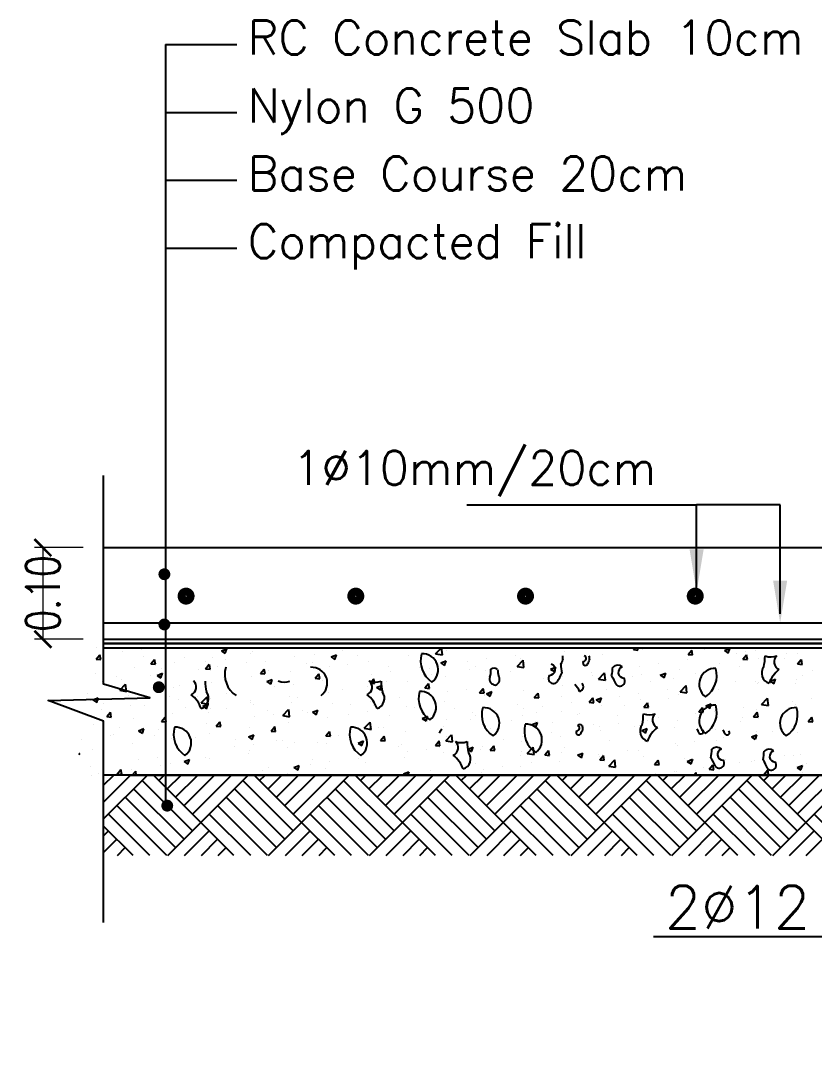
# Model space of a CAD drawing. Extents: x 166525 to 167198, y 178739 to 179747.
# Drawn here: x 166616.75 to 166621.43, y 179436.66 to 179442.73 of the extents above; entities that cross this region are included whole.
import ezdxf

# ---------------------------------------------------------------- set-up
doc = ezdxf.new("R2010")
doc.units = 0
doc.header["$MEASUREMENT"] = 0
doc.linetypes.add('HIDDEN', pattern=[9.525, 6.35, -3.175])
doc.layers.get('0').update_dxf_attribs({"linetype": 'CONTINUOUS'})
doc.layers.get('DEFPOINTS').update_dxf_attribs({"linetype": 'CONTINUOUS'})
for name, color, linetype in [('0371', 4, 'CONTINUOUS'), ('BEAM-DIM', 4, 'CONTINUOUS'), ('DIM', 144, 'CONTINUOUS'), ('H', 31, 'CONTINUOUS'), ('OUT', 6, 'CONTINUOUS'), ('rebar call line', 8, 'CONTINUOUS'), ('ST', 2, 'CONTINUOUS'), ('win', 4, 'CONTINUOUS')]:
    doc.layers.add(name, color=color, linetype=linetype)
doc.layers.add('BEAM', color=6, linetype='CONTINUOUS', lineweight=13)
doc.styles.add('DIM', font='simplex.shx', dxfattribs={"width": 0.75})
doc.styles.add('ROMANS', font='romans.shx')
doc.dimstyles.new('MUTASIM', dxfattribs={"dimscale": 0.9995, "dimtxt": 0.2, "dimasz": 0.1, "dimexe": 0.05, "dimexo": 0.12, "dimgap": 0.05, "dimtad": 0, "dimzin": 0, "dimdsep": 46, "dimtxsty": 'DIM', "dimblk": 'ARCHTICK', "dimcen": 0.09, "dimclrd": 35, "dimclre": 33, "dimclrt": 256, "dimazin": 0, "dimtfac": 1, "dimtofl": 0, "dimtmove": 1, "dimatfit": 3, "dimfxl": 0.18, "dimtolj": 1, "dimtzin": 0, "dimlwd": 13, "dimlwe": 9, "dimarcsym": 0})

# ---------------------------------------------------------------- blocks, each defined once
blk = doc.blocks.new('*X367')
at = {"color": 0}
for p, q in [((7072.4, 19664.6), (7124.1, 19716.3)), ((7072.4, 19684.4), (7104.3, 19716.3)), ((7072.4, 19704.2), (7084.5, 19716.3)), ((7177.1, 19650.5), (7117.7, 19709.9)), ((7187, 19660.4), (7131.2, 19716.3)), ((7137.5, 19709.9), (7143.9, 19716.3)), ((7147.4, 19700), (7163.7, 19716.3)), ((7157.3, 19690.1), (7183.5, 19716.3)), ((7167.2, 19680.2), (7203.3, 19716.3)), ((7177.1, 19670.3), (7223.1, 19716.3)), ((7187, 19660.4), (7242.9, 19716.3)), ((7295.9, 19650.5), (7236.5, 19709.9)), ((7305.8, 19660.4), (7250, 19716.3)), ((7256.3, 19709.9), (7262.7, 19716.3)), ((7266.2, 19700), (7282.5, 19716.3)), ((7276.1, 19690.1), (7302.3, 19716.3)), ((7286, 19680.2), (7322.1, 19716.3)), ((7295.9, 19670.3), (7341.9, 19716.3)), ((7305.8, 19660.4), (7361.7, 19716.3)), ((7414.7, 19650.5), (7355.3, 19709.9)), ((7424.6, 19660.4), (7368.8, 19716.3)), ((7375.1, 19709.9), (7381.5, 19716.3)), ((7385, 19700), (7401.3, 19716.3)), ((7394.9, 19690.1), (7421.1, 19716.3)), ((7404.8, 19680.2), (7440.9, 19716.3)), ((7414.7, 19670.3), (7460.7, 19716.3)), ((7424.6, 19660.4), (7480.5, 19716.3)), ((7533.5, 19650.5), (7474.1, 19709.9)), ((7543.4, 19660.4), (7487.6, 19716.3)), ((7493.9, 19709.9), (7500.3, 19716.3)), ((7503.8, 19700), (7520.1, 19716.3)), ((7513.7, 19690.1), (7539.9, 19716.3)), ((7523.6, 19680.2), (7559.7, 19716.3)), ((7533.5, 19670.3), (7579.5, 19716.3)), ((7543.4, 19660.4), (7599.3, 19716.3)), ((7652.3, 19650.5), (7592.9, 19709.9)), ((7662.2, 19660.4), (7606.4, 19716.3)), ((7612.7, 19709.9), (7619.1, 19716.3)), ((7622.6, 19700), (7638.9, 19716.3)), ((7632.5, 19690.1), (7658.7, 19716.3)), ((7642.4, 19680.2), (7678.5, 19716.3)), ((7652.3, 19670.3), (7698.3, 19716.3)), ((7662.2, 19660.4), (7718.1, 19716.3)), ((7771.1, 19650.5), (7711.7, 19709.9)), ((7781, 19660.4), (7725.1, 19716.3)), ((7731.5, 19709.9), (7737.9, 19716.3)), ((7741.4, 19700), (7757.7, 19716.3)), ((7751.3, 19690.1), (7777.5, 19716.3)), ((7761.2, 19680.2), (7797.3, 19716.3)), ((7771.1, 19670.3), (7817.1, 19716.3)), ((7781, 19660.4), (7836.9, 19716.3)), ((7889.9, 19650.5), (7830.5, 19709.9)), ((7899.8, 19660.4), (7843.9, 19716.3)), ((7850.3, 19709.9), (7856.7, 19716.3)), ((7860.2, 19700), (7876.5, 19716.3)), ((7870.1, 19690.1), (7896.3, 19716.3)), ((7880, 19680.2), (7916.1, 19716.3)), ((7889.9, 19670.3), (7935.9, 19716.3)), ((7899.8, 19660.4), (7955.7, 19716.3)), ((7167.2, 19640.6), (7107.8, 19700)), ((7286, 19640.6), (7226.6, 19700)), ((7404.8, 19640.6), (7345.4, 19700)), ((7523.6, 19640.6), (7464.2, 19700)), ((7642.4, 19640.6), (7583, 19700)), ((7761.2, 19640.6), (7701.8, 19700)), ((7880, 19640.6), (7820.6, 19700)), ((7157.3, 19630.7), (7097.9, 19690.1)), ((7276.1, 19630.7), (7216.7, 19690.1)), ((7394.9, 19630.7), (7335.5, 19690.1)), ((7513.7, 19630.7), (7454.3, 19690.1)), ((7632.5, 19630.7), (7573.1, 19690.1)), ((7751.3, 19630.7), (7691.9, 19690.1)), ((7870.1, 19630.7), (7810.7, 19690.1)), ((7146.8, 19621.5), (7088, 19680.2)), ((7265.6, 19621.5), (7206.8, 19680.2)), ((7384.4, 19621.5), (7325.6, 19680.2)), ((7503.1, 19621.5), (7444.4, 19680.2)), ((7621.9, 19621.5), (7563.2, 19680.2)), ((7740.7, 19621.5), (7682, 19680.2)), ((7859.5, 19621.5), (7800.8, 19680.2)), ((7127, 19621.5), (7078.1, 19670.3)), ((7245.8, 19621.5), (7196.9, 19670.3)), ((7364.6, 19621.5), (7315.7, 19670.3)), ((7483.3, 19621.5), (7434.5, 19670.3)), ((7602.1, 19621.5), (7553.3, 19670.3)), ((7720.9, 19621.5), (7672.1, 19670.3)), ((7839.7, 19621.5), (7790.9, 19670.3)), ((7958.5, 19621.5), (7909.7, 19670.3)), ((7107.2, 19621.5), (7072.4, 19656.2)), ((7072.4, 19644.8), (7078.1, 19650.5)), ((7148.1, 19621.5), (7187, 19660.4)), ((7167.9, 19621.5), (7196.9, 19650.5)), ((7226, 19621.5), (7187, 19660.4)), ((7266.9, 19621.5), (7305.8, 19660.4)), ((7286.7, 19621.5), (7315.7, 19650.5)), ((7344.8, 19621.5), (7305.8, 19660.4)), ((7385.7, 19621.5), (7424.6, 19660.4)), ((7405.5, 19621.5), (7434.5, 19650.5)), ((7463.5, 19621.5), (7424.6, 19660.4)), ((7504.5, 19621.5), (7543.4, 19660.4)), ((7524.3, 19621.5), (7553.3, 19650.5)), ((7582.3, 19621.5), (7543.4, 19660.4)), ((7623.3, 19621.5), (7662.2, 19660.4)), ((7643.1, 19621.5), (7672.1, 19650.5)), ((7701.1, 19621.5), (7662.2, 19660.4)), ((7742.1, 19621.5), (7781, 19660.4)), ((7761.9, 19621.5), (7790.9, 19650.5)), ((7819.9, 19621.5), (7781, 19660.4)), ((7860.9, 19621.5), (7899.8, 19660.4)), ((7880.7, 19621.5), (7909.7, 19650.5)), ((7938.7, 19621.5), (7899.8, 19660.4)), ((7072.4, 19625), (7088, 19640.6)), ((7187.7, 19621.5), (7206.8, 19640.6)), ((7306.5, 19621.5), (7325.6, 19640.6)), ((7425.3, 19621.5), (7444.4, 19640.6)), ((7544.1, 19621.5), (7563.2, 19640.6)), ((7662.9, 19621.5), (7682, 19640.6)), ((7781.7, 19621.5), (7800.8, 19640.6)), ((7900.5, 19621.5), (7919.6, 19640.6)), ((7088.7, 19621.5), (7097.9, 19630.7)), ((7207.5, 19621.5), (7216.7, 19630.7)), ((7326.3, 19621.5), (7335.5, 19630.7)), ((7445.1, 19621.5), (7454.3, 19630.7)), ((7563.9, 19621.5), (7573.1, 19630.7)), ((7682.7, 19621.5), (7691.9, 19630.7)), ((7801.5, 19621.5), (7810.7, 19630.7))]:
    blk.add_line(p, q, dxfattribs=at)
blk = doc.blocks.new('*X368')
at = {"color": 0}
for p, q in [((8596.1, 19176.1), (8596.1, 19176.1)), ((8996, 19169), (9002.9, 19176.3)), ((9004, 19167.8), (9003, 19176.3)), ((9229, 19174), (9230.8, 19176.3)), ((9234.3, 19173.5), (9233.8, 19176.3)), ((9265.3, 19175.6), (9265.3, 19175.6)), ((9336.4, 19172.9), (9342.7, 19175.3)), ((9340.9, 19169.9), (9342.8, 19175.3)), ((8595.9, 19162.8), (8600.2, 19168)), ((8601.3, 19162.3), (8600.3, 19167.9)), ((8603.8, 19168.4), (8603.8, 19168.4)), ((8626.9, 19171.4), (8626.9, 19171.4)), ((8649.4, 19174.4), (8649.4, 19174.4)), ((8651.8, 19166.3), (8651.8, 19166.3)), ((8699.9, 19164.3), (8699.9, 19164.3)), ((8733.4, 19165), (8733.4, 19165)), ((8743.5, 19172.7), (8749.8, 19175.1)), ((8743.5, 19172.7), (8747.9, 19169.7)), ((8747.9, 19169.7), (8749.8, 19175.1)), ((8777.4, 19169.3), (8777.4, 19169.3)), ((8780.1, 19171.8), (8780.1, 19171.8)), ((8830.1, 19165.8), (8830.1, 19165.8)), ((8852.7, 19168.8), (8852.7, 19168.8)), ((8872.8, 19165.5), (8879.1, 19167.9)), ((8872.8, 19165.5), (8877.3, 19162.5)), ((8877.3, 19162.5), (8879.1, 19167.9)), ((8886.8, 19173.3), (8886.8, 19173.3)), ((8903.9, 19167.6), (8903.9, 19167.6)), ((8963.6, 19167), (8963.6, 19167)), ((8996, 19169), (9004, 19167.8)), ((9009.1, 19172.7), (9009.1, 19172.7)), ((9055.9, 19163.1), (9055.9, 19163.1)), ((9090, 19167.6), (9090, 19167.6)), ((9095.7, 19163.1), (9095.7, 19163.1)), ((9146.8, 19175.1), (9146.8, 19175.1)), ((9148.2, 19172.1), (9148.2, 19172.1)), ((9193.2, 19168.4), (9193.2, 19168.4)), ((9229, 19174), (9234.3, 19173.5)), ((9239.4, 19174.7), (9239.4, 19174.7)), ((9293.5, 19168.4), (9297.8, 19173.5)), ((9293.5, 19168.4), (9298.9, 19167.9)), ((9298.9, 19167.9), (9297.9, 19173.5)), ((9313.3, 19173.6), (9313.3, 19173.6)), ((9336.4, 19172.9), (9340.9, 19169.9)), ((9350.1, 19169.5), (9350.1, 19169.5)), ((9358.1, 19162.7), (9362.4, 19167.9)), ((9361.3, 19171.6), (9361.3, 19171.6)), ((9363.5, 19162.2), (9362.4, 19167.9)), ((9372.6, 19172.5), (9372.6, 19172.5)), ((9376.7, 19163.6), (9376.7, 19163.6)), ((9406.9, 19163.5), (9406.9, 19163.5)), ((9409.4, 19169.5), (9409.4, 19169.5)), ((9422.2, 19169.4), (9422.2, 19169.4)), ((8595.9, 19162.8), (8601.3, 19162.3)), ((8641.7, 19152.9), (8641.7, 19152.9)), ((8660.5, 19157.1), (8664.8, 19162.3)), ((8660.5, 19157.1), (8665.8, 19156.7)), ((8665.9, 19156.7), (8664.8, 19162.3)), ((8672.4, 19151.3), (8672.4, 19151.3)), ((8687.9, 19159.2), (8687.9, 19159.2)), ((8724.9, 19160.3), (8724.9, 19160.3)), ((8725, 19151.5), (8729.3, 19156.7)), ((8725, 19151.5), (8730.4, 19151)), ((8730.4, 19151), (8729.4, 19156.6)), ((8739.2, 19153.8), (8739.2, 19153.8)), ((8747.9, 19162.3), (8747.9, 19162.3)), ((8773.3, 19158.3), (8773.3, 19158.3)), ((8789.6, 19145.8), (8793.9, 19151)), ((8795, 19145.4), (8793.9, 19151)), ((8796, 19160.2), (8796, 19160.2)), ((8844, 19158.2), (8844, 19158.2)), ((8851.4, 19158.6), (8851.4, 19158.6)), ((8870.7, 19153.9), (8870.7, 19153.9)), ((8892.1, 19156.2), (8892.1, 19156.2)), ((8917.4, 19160.6), (8917.4, 19160.6)), ((8940.1, 19154.1), (8940.1, 19154.1)), ((8976.5, 19152.7), (8976.5, 19152.7)), ((8988.2, 19152.1), (8988.2, 19152.1)), ((9002.1, 19158.3), (9008.4, 19160.7)), ((9002.1, 19158.3), (9006.6, 19155.3)), ((9006.6, 19155.3), (9008.4, 19160.7)), ((9033.4, 19160.2), (9033.4, 19160.2)), ((9043.2, 19154.1), (9043.2, 19154.1)), ((9092.1, 19154.1), (9099.1, 19161.4)), ((9092.1, 19154.1), (9100.1, 19152.9)), ((9100.1, 19152.9), (9099.1, 19161.4)), ((9101, 19155.9), (9101, 19155.9)), ((9131.5, 19151.1), (9137.8, 19153.5)), ((9131.5, 19151.1), (9136, 19148.1)), ((9136, 19148.1), (9137.8, 19153.5)), ((9146.4, 19161.6), (9146.4, 19161.6)), ((9236.6, 19154.6), (9236.6, 19154.6)), ((9259.1, 19157.5), (9259.1, 19157.5)), ((9293.2, 19162), (9293.2, 19162)), ((9330.5, 19157.3), (9330.5, 19157.3)), ((9354.4, 19154.5), (9354.4, 19154.5)), ((9358.1, 19162.7), (9363.4, 19162.2)), ((9422.6, 19157.1), (9426.9, 19162.2)), ((9422.6, 19157.1), (9428, 19156.6)), ((9428, 19156.6), (9427, 19162.2)), ((8595, 19146.2), (8595, 19146.2)), ((8619.9, 19142.3), (8619.9, 19142.3)), ((8625.8, 19138.9), (8625.8, 19138.9)), ((8659.8, 19143.4), (8659.8, 19143.4)), ((8667.8, 19143.7), (8674.1, 19146.1)), ((8667.8, 19143.7), (8672.3, 19140.7)), ((8672.3, 19140.7), (8674.1, 19146.1)), ((8716.7, 19150.9), (8716.7, 19150.9)), ((8746.4, 19140.6), (8746.4, 19140.6)), ((8779, 19141.8), (8779, 19141.8)), ((8789.6, 19145.8), (8794.9, 19145.4)), ((8797.2, 19136.5), (8803.5, 19138.9)), ((8798.9, 19149.6), (8798.9, 19149.6)), ((8801.7, 19133.5), (8803.5, 19138.9)), ((8825.2, 19148.1), (8825.2, 19148.1)), ((8854.1, 19140.2), (8858.5, 19145.4)), ((8854.1, 19140.2), (8859.5, 19139.7)), ((8859.5, 19139.7), (8858.5, 19145.4)), ((8918.7, 19134.5), (8923, 19139.7)), ((8919.9, 19145.2), (8919.9, 19145.2)), ((8924.1, 19134.1), (8923, 19139.7)), ((8942.5, 19148.2), (8942.5, 19148.2)), ((8990.8, 19145.1), (8990.8, 19145.1)), ((9008, 19142.8), (9008, 19142.8)), ((9036.2, 19150.1), (9036.2, 19150.1)), ((9054.8, 19149.5), (9054.8, 19149.5)), ((9084.2, 19148.1), (9084.2, 19148.1)), ((9123.2, 19139.6), (9123.2, 19139.6)), ((9132.3, 19146), (9132.3, 19146)), ((9145.7, 19142.6), (9145.7, 19142.6)), ((9179.8, 19147.1), (9179.8, 19147.1)), ((9180.3, 19144), (9180.3, 19144)), ((9188.1, 19139.2), (9195.1, 19146.6)), ((9188.1, 19139.2), (9196.1, 19138)), ((9196.1, 19138), (9195.1, 19146.5)), ((9228.4, 19142), (9228.4, 19142)), ((9238.3, 19144.8), (9238.3, 19144.8)), ((9260.8, 19143.9), (9267.1, 19146.3)), ((9260.8, 19143.9), (9265.3, 19140.9)), ((9265.3, 19140.9), (9267.1, 19146.3)), ((9276.4, 19139.9), (9276.4, 19139.9)), ((9283.7, 19150.5), (9283.7, 19150.5)), ((9302, 19145.5), (9302, 19145.5)), ((9383, 19141.4), (9383, 19141.4)), ((9390.2, 19136.7), (9396.5, 19139.1)), ((9394.7, 19133.7), (9396.5, 19139.1)), ((9421.1, 19139.4), (9421.1, 19139.4)), ((9428.5, 19143.7), (9428.5, 19143.7)), ((9439.8, 19148.9), (9439.8, 19148.9)), ((8603.2, 19135.9), (8603.2, 19135.9)), ((8623.7, 19126.1), (8630.7, 19133.4)), ((8631.7, 19124.8), (8630.7, 19133.4)), ((8686.8, 19129.3), (8686.8, 19129.3)), ((8693.9, 19131.6), (8693.9, 19131.6)), ((8732.3, 19135), (8732.3, 19135)), ((8797.2, 19136.5), (8801.6, 19133.5)), ((8806.5, 19130.3), (8806.5, 19130.3)), ((8829, 19133.3), (8829, 19133.3)), ((8863.1, 19137.8), (8863.1, 19137.8)), ((8885.8, 19127.1), (8885.8, 19127.1)), ((8916.3, 19130.7), (8916.3, 19130.7)), ((8918.7, 19134.5), (8924.1, 19134.1)), ((8926.5, 19129.3), (8932.8, 19131.7)), ((8926.5, 19129.3), (8931, 19126.3)), ((8931, 19126.3), (8932.8, 19131.7)), ((8938.3, 19136.1), (8938.3, 19136.1)), ((8962.5, 19137), (8962.5, 19137)), ((8983.2, 19128.9), (8987.6, 19134.1)), ((8983.2, 19128.9), (8988.6, 19128.4)), ((8988.6, 19128.4), (8987.6, 19134.1)), ((9032.2, 19127.6), (9032.2, 19127.6)), ((9047.8, 19123.2), (9052.1, 19128.4)), ((9053.2, 19122.8), (9052.1, 19128.4)), ((9066.3, 19132.1), (9066.3, 19132.1)), ((9145.3, 19131.7), (9145.3, 19131.7)), ((9192.1, 19138.4), (9192.1, 19138.4)), ((9197, 19127.5), (9197, 19127.5)), ((9249.5, 19136.5), (9249.5, 19136.5)), ((9284.2, 19124.3), (9291.2, 19131.7)), ((9292.2, 19123.1), (9291.2, 19131.6)), ((9324.5, 19137.9), (9324.5, 19137.9)), ((9326.4, 19134), (9326.4, 19134)), ((9329.4, 19127.3), (9329.4, 19127.3)), ((9348.9, 19137), (9348.9, 19137)), ((9372.5, 19135.9), (9372.5, 19135.9)), ((9375.6, 19133.6), (9375.6, 19133.6)), ((9376, 19134.7), (9376, 19134.7)), ((9390.2, 19136.7), (9394.6, 19133.7)), ((9420.5, 19133.8), (9420.5, 19133.8)), ((8586.3, 19122.4), (8586.3, 19122.4)), ((8592.2, 19114.7), (8598.5, 19117.1)), ((8592.2, 19114.7), (8596.7, 19111.7)), ((8593.9, 19116.2), (8593.9, 19116.2)), ((8596.7, 19111.6), (8598.5, 19117.1)), ((8623.7, 19126.1), (8631.7, 19124.8)), ((8634.3, 19120.3), (8634.3, 19120.3)), ((8640.6, 19122.9), (8640.6, 19122.9)), ((8641.5, 19122.6), (8641.5, 19122.6)), ((8682.4, 19118.3), (8682.4, 19118.3)), ((8693, 19115.4), (8693, 19115.4)), ((8715.5, 19118.3), (8715.5, 19118.3)), ((8719.8, 19111.2), (8726.8, 19118.5)), ((8727.8, 19109.9), (8726.8, 19118.5)), ((8730.4, 19116.3), (8730.4, 19116.3)), ((8749.6, 19122.8), (8749.6, 19122.8)), ((8824.1, 19118.2), (8824.1, 19118.2)), ((8833.3, 19118.1), (8833.3, 19118.1)), ((8869.6, 19123.9), (8869.6, 19123.9)), ((8952.9, 19117.2), (8952.9, 19117.2)), ((9009.7, 19124.7), (9009.7, 19124.7)), ((9047.8, 19123.2), (9053.2, 19122.8)), ((9053.7, 19119.6), (9053.7, 19119.6)), ((9055.9, 19122.1), (9062.2, 19124.5)), ((9055.9, 19122.1), (9060.3, 19119.1)), ((9060.3, 19119), (9062.2, 19124.5)), ((9099.9, 19125.9), (9099.9, 19125.9)), ((9112.3, 19117.6), (9116.7, 19122.8)), ((9112.3, 19117.6), (9117.7, 19117.1)), ((9117.7, 19117.1), (9116.7, 19122.8)), ((9144.5, 19118.4), (9144.5, 19118.4)), ((9176.9, 19112), (9181.2, 19117.1)), ((9182.3, 19111.5), (9181.2, 19117.1)), ((9185.2, 19114.9), (9191.5, 19117.3)), ((9185.2, 19114.9), (9189.7, 19111.8)), ((9189.7, 19111.8), (9191.5, 19117.3)), ((9212.9, 19119.1), (9212.9, 19119.1)), ((9235.5, 19122), (9235.5, 19122)), ((9237.2, 19114.8), (9237.2, 19114.8)), ((9269.6, 19126.5), (9269.6, 19126.5)), ((9271, 19116.7), (9271, 19116.7)), ((9282.6, 19120.6), (9282.6, 19120.6)), ((9284.2, 19124.3), (9292.2, 19123.1)), ((9323.5, 19125.7), (9323.5, 19125.7)), ((9380.2, 19109.5), (9387.2, 19116.8)), ((9388.2, 19108.2), (9387.2, 19116.7)), ((9438.7, 19116.4), (9438.7, 19116.4)), ((8589, 19113.5), (8589, 19113.5)), ((8602.1, 19103.4), (8602.1, 19103.4)), ((8605.2, 19110.3), (8605.2, 19110.3)), ((8636.2, 19107.9), (8636.2, 19107.9)), ((8653.3, 19108.2), (8653.3, 19108.2)), ((8701.3, 19106.2), (8701.3, 19106.2)), ((8719.8, 19111.2), (8727.8, 19109.9)), ((8721.6, 19107.5), (8727.9, 19109.9)), ((8721.6, 19107.5), (8726, 19104.4)), ((8726, 19104.4), (8727.9, 19109.9)), ((8731.2, 19105.1), (8731.2, 19105.1)), ((8749.4, 19104.2), (8749.4, 19104.2)), ((8777.9, 19111.8), (8777.9, 19111.8)), ((8778.4, 19114.2), (8778.4, 19114.2)), ((8780.8, 19109.1), (8780.8, 19109.1)), ((8815.8, 19096.3), (8822.8, 19103.6)), ((8823.8, 19095), (8822.9, 19103.6)), ((8826.5, 19112.2), (8826.5, 19112.2)), ((8850.9, 19100.3), (8857.2, 19102.7)), ((8855.4, 19097.2), (8857.2, 19102.7)), ((8874.5, 19110.2), (8874.5, 19110.2)), ((8896.2, 19109.7), (8896.2, 19109.7)), ((8918.8, 19112.7), (8918.8, 19112.7)), ((8922.6, 19108.2), (8922.6, 19108.2)), ((8961.5, 19107.1), (8961.5, 19107.1)), ((8970.6, 19106.1), (8970.6, 19106.1)), ((9006.9, 19112.8), (9006.9, 19112.8)), ((9018.7, 19104.1), (9018.7, 19104.1)), ((9092, 19109.4), (9092, 19109.4)), ((9099.5, 19104.1), (9099.5, 19104.1)), ((9122, 19107.1), (9122, 19107.1)), ((9156.1, 19111.6), (9156.1, 19111.6)), ((9176.9, 19112), (9182.3, 19111.5)), ((9191, 19108.5), (9191, 19108.5)), ((9218.5, 19107.7), (9218.5, 19107.7)), ((9241.4, 19106.3), (9245.8, 19111.5)), ((9241.4, 19106.3), (9246.8, 19105.8)), ((9246.8, 19105.8), (9245.8, 19111.5)), ((9306, 19100.7), (9310.3, 19105.8)), ((9311.4, 19100.2), (9310.3, 19105.8)), ((9314.5, 19107.7), (9320.8, 19110.1)), ((9314.5, 19107.7), (9319, 19104.6)), ((9319, 19104.6), (9320.9, 19110.1)), ((9359.3, 19105.9), (9359.3, 19105.9)), ((9374.5, 19103.7), (9374.5, 19103.7)), ((9380.2, 19109.5), (9388.2, 19108.2)), ((9410.4, 19103.2), (9410.4, 19103.2)), ((9416.2, 19113.4), (9416.2, 19113.4)), ((9420, 19109.4), (9420, 19109.4)), ((8579.6, 19100.4), (8579.6, 19100.4)), ((8608.4, 19095.1), (8612.7, 19100.3)), ((8608.4, 19095.1), (8613.8, 19094.6)), ((8613.8, 19094.6), (8612.7, 19100.2)), ((8639.5, 19093), (8639.5, 19093)), ((8672.9, 19089.4), (8677.3, 19094.6)), ((8675.8, 19091.1), (8675.8, 19091.1)), ((8678.3, 19089), (8677.3, 19094.6)), ((8685.7, 19099.3), (8685.7, 19099.3)), ((8728.3, 19100.1), (8728.3, 19100.1)), ((8782.8, 19094.8), (8782.8, 19094.8)), ((8797.4, 19102.2), (8797.4, 19102.2)), ((8805.3, 19097.8), (8805.3, 19097.8)), ((8815.8, 19096.3), (8823.8, 19095)), ((8839.4, 19102.3), (8839.4, 19102.3)), ((8845.5, 19100.1), (8845.5, 19100.1)), ((8850.9, 19100.3), (8855.4, 19097.2)), ((8868.5, 19094), (8868.5, 19094)), ((8893.5, 19098.1), (8893.5, 19098.1)), ((8915.2, 19100.7), (8915.2, 19100.7)), ((8941.6, 19096.1), (8941.6, 19096.1)), ((8980.2, 19093), (8986.5, 19095.5)), ((8980.2, 19093), (8984.7, 19090)), ((8984.7, 19090), (8986.6, 19095.5)), ((8987, 19091.4), (8987, 19091.4)), ((8989.6, 19094), (8989.6, 19094)), ((9008.6, 19092.1), (9008.6, 19092.1)), ((9037.6, 19092), (9037.6, 19092)), ((9039.5, 19100.4), (9039.5, 19100.4)), ((9042.6, 19096.6), (9042.6, 19096.6)), ((9066.7, 19102.1), (9066.7, 19102.1)), ((9098.8, 19095.9), (9098.8, 19095.9)), ((9114.8, 19100), (9114.8, 19100)), ((9144.2, 19101.7), (9144.2, 19101.7)), ((9162.8, 19098), (9162.8, 19098)), ((9166.1, 19098.7), (9166.1, 19098.7)), ((9210.8, 19096), (9210.8, 19096)), ((9245.9, 19091), (9245.9, 19091)), ((9258.9, 19093.9), (9258.9, 19093.9)), ((9281.6, 19090.6), (9281.6, 19090.6)), ((9302.7, 19098.5), (9302.7, 19098.5)), ((9306, 19100.7), (9311.4, 19100.2)), ((9306.9, 19091.9), (9306.9, 19091.9)), ((9325.2, 19101.5), (9325.2, 19101.5)), ((9328.3, 19097.3), (9328.3, 19097.3)), ((9357.9, 19094.2), (9357.9, 19094.2)), ((9370.5, 19095), (9374.9, 19100.2)), ((9370.5, 19095), (9375.9, 19094.5)), ((9375.9, 19094.5), (9374.9, 19100.2)), ((9435.1, 19089.4), (9439.4, 19094.5)), ((9440.5, 19088.9), (9439.5, 19094.5)), ((8592.8, 19086.2), (8592.8, 19086.2)), ((8623.3, 19082), (8623.3, 19082)), ((8645.9, 19078.4), (8652.2, 19080.9)), ((8645.9, 19078.4), (8650.4, 19075.4)), ((8650.4, 19075.4), (8652.2, 19080.8)), ((8669.3, 19079.9), (8669.3, 19079.9)), ((8672.9, 19089.4), (8678.3, 19089)), ((8691.9, 19082.8), (8691.9, 19082.8)), ((8725.9, 19087.3), (8725.9, 19087.3)), ((8737.5, 19083.8), (8741.8, 19089)), ((8737.5, 19083.8), (8742.9, 19083.3)), ((8742.9, 19083.3), (8741.9, 19089)), ((8776.8, 19081.9), (8776.8, 19081.9)), ((8802.1, 19078.1), (8806.4, 19083.3)), ((8802.1, 19078.1), (8807.4, 19077.7)), ((8807.4, 19077.7), (8806.4, 19083.3)), ((8823, 19088.2), (8823, 19088.2)), ((8911.9, 19081.4), (8918.9, 19088.7)), ((8911.9, 19081.4), (8919.9, 19080.1)), ((8919.9, 19080.1), (8918.9, 19088.7)), ((8929.2, 19081.7), (8929.2, 19081.7)), ((8934.5, 19082.4), (8934.5, 19082.4)), ((8986, 19089.2), (8986, 19089.2)), ((9005.8, 19082.9), (9005.8, 19082.9)), ((9052.6, 19089.6), (9052.6, 19089.6)), ((9061.1, 19080.7), (9061.1, 19080.7)), ((9085.7, 19090), (9085.7, 19090)), ((9109.6, 19085.8), (9115.9, 19088.3)), ((9109.6, 19085.8), (9114.1, 19082.8)), ((9113.6, 19089.7), (9113.6, 19089.7)), ((9114.1, 19082.8), (9115.9, 19088.3)), ((9133.7, 19087.9), (9133.7, 19087.9)), ((9181.8, 19085.9), (9181.8, 19085.9)), ((9189.3, 19083.6), (9189.3, 19083.6)), ((9189.9, 19078.5), (9189.9, 19078.5)), ((9211.8, 19086.5), (9211.8, 19086.5)), ((9229.8, 19083.9), (9229.8, 19083.9)), ((9236.1, 19084.8), (9236.1, 19084.8)), ((9238.9, 19078.6), (9245.2, 19081.1)), ((9238.9, 19078.6), (9243.4, 19075.6)), ((9243.4, 19075.6), (9245.2, 19081)), ((9277.9, 19081.9), (9277.9, 19081.9)), ((9305.4, 19085.2), (9305.4, 19085.2)), ((9325.9, 19079.8), (9325.9, 19079.8)), ((9355, 19089.9), (9355, 19089.9)), ((9403, 19087.9), (9403, 19087.9)), ((9415, 19080.9), (9415, 19080.9)), ((9418.9, 19079.5), (9418.9, 19079.5)), ((9435.1, 19089.4), (9440.5, 19088.9)), ((8578.4, 19067.9), (8578.4, 19067.9)), ((8612.5, 19072.4), (8612.5, 19072.4)), ((8616.4, 19074.6), (8616.4, 19074.6)), ((8664.5, 19072.6), (8664.5, 19072.6)), ((8684.6, 19069.4), (8684.6, 19069.4)), ((8712.5, 19070.5), (8712.5, 19070.5)), ((8730.1, 19075.1), (8730.1, 19075.1)), ((8760.5, 19068.5), (8760.5, 19068.5)), ((8775.3, 19071.2), (8781.6, 19073.6)), ((8775.3, 19071.2), (8779.8, 19068.2)), ((8779.8, 19068.2), (8781.6, 19073.6)), ((8808.6, 19066.5), (8808.6, 19066.5)), ((8815.7, 19066.8), (8815.7, 19066.8)), ((8866.6, 19072.5), (8870.9, 19077.7)), ((8866.6, 19072.5), (8872, 19072)), ((8872, 19072), (8871, 19077.7)), ((8872.6, 19074.2), (8872.6, 19074.2)), ((8882.1, 19073.4), (8882.1, 19073.4)), ((8895.1, 19077.2), (8895.1, 19077.2)), ((8904.6, 19064), (8910.9, 19066.4)), ((8909.1, 19061), (8910.9, 19066.4)), ((8914.2, 19070.8), (8914.2, 19070.8)), ((8931.2, 19066.8), (8935.5, 19072)), ((8931.2, 19066.8), (8936.5, 19066.4)), ((8936.6, 19066.4), (8935.5, 19072)), ((8960.4, 19077.1), (8960.4, 19077.1)), ((8995.7, 19061.2), (9000.1, 19066.4)), ((9001.1, 19060.7), (9000.1, 19066.4)), ((9007.9, 19066.5), (9014.9, 19073.8)), ((9007.9, 19066.5), (9015.9, 19065.2)), ((9008.6, 19071.7), (9008.6, 19071.7)), ((9016, 19065.2), (9015, 19073.8)), ((9075.8, 19068.6), (9075.8, 19068.6)), ((9097.7, 19066), (9097.7, 19066)), ((9098.3, 19071.6), (9098.3, 19071.6)), ((9132.4, 19076.1), (9132.4, 19076.1)), ((9143.1, 19071.7), (9143.1, 19071.7)), ((9200.4, 19067.2), (9200.4, 19067.2)), ((9252.9, 19076.2), (9252.9, 19076.2)), ((9301.6, 19066), (9301.6, 19066)), ((9327.2, 19067.4), (9327.2, 19067.4)), ((9335.7, 19070.5), (9335.7, 19070.5)), ((9368.3, 19071.4), (9374.6, 19073.8)), ((9368.3, 19071.4), (9372.7, 19068.4)), ((9372.8, 19068.4), (9374.6, 19073.8)), ((9373.4, 19073.7), (9373.4, 19073.7)), ((9374, 19077.8), (9374, 19077.8)), ((9392.5, 19077.9), (9392.5, 19077.9)), ((9422, 19075.8), (9422, 19075.8)), ((8591.7, 19056.3), (8591.7, 19056.3)), ((8638.4, 19063), (8638.4, 19063)), ((8759.1, 19059.3), (8759.1, 19059.3)), ((8777.1, 19055.4), (8777.1, 19055.4)), ((8781.6, 19062.3), (8781.6, 19062.3)), ((8821.9, 19058.3), (8821.9, 19058.3)), ((8829.6, 19064.4), (8829.6, 19064.4)), ((8856.6, 19064.4), (8856.6, 19064.4)), ((8867.4, 19064), (8867.4, 19064)), ((8904.6, 19064), (8909.1, 19061)), ((8904.7, 19062.4), (8904.7, 19062.4)), ((8952.7, 19060.4), (8952.7, 19060.4)), ((8956.1, 19062.6), (8956.1, 19062.6)), ((8984.9, 19056.7), (8984.9, 19056.7)), ((8995.7, 19061.2), (9001.1, 19060.7)), ((9000.8, 19058.3), (9000.8, 19058.3)), ((9019, 19061.1), (9019, 19061.1)), ((9034, 19056.8), (9040.3, 19059.2)), ((9034, 19056.8), (9038.4, 19053.8)), ((9038.4, 19053.8), (9040.3, 19059.2)), ((9048.8, 19056.3), (9048.8, 19056.3)), ((9051.5, 19059.6), (9051.5, 19059.6)), ((9060.3, 19055.5), (9064.6, 19060.7)), ((9060.3, 19055.5), (9065.6, 19055.1)), ((9065.7, 19055.1), (9064.6, 19060.7)), ((9096.9, 19054.3), (9096.9, 19054.3)), ((9104, 19051.6), (9111, 19058.9)), ((9112, 19050.3), (9111, 19058.9)), ((9124.8, 19049.9), (9129.2, 19055.1)), ((9130.2, 19049.4), (9129.2, 19055.1)), ((9147.9, 19058.2), (9147.9, 19058.2)), ((9222.2, 19055.5), (9222.2, 19055.5)), ((9235, 19054.9), (9235, 19054.9)), ((9279, 19063), (9279, 19063)), ((9280.5, 19060.6), (9280.5, 19060.6)), ((8576.1, 19051.6), (8576.6, 19051.8)), ((8576.1, 19050.2), (8576.6, 19051.8)), ((8645.7, 19044.4), (8645.7, 19044.4)), ((8668.2, 19047.3), (8668.2, 19047.3)), ((8699.7, 19042.2), (8706, 19044.6)), ((8699.7, 19042.2), (8704.1, 19039.2)), ((8702.3, 19051.8), (8702.3, 19051.8)), ((8704.1, 19039.2), (8706, 19044.6)), ((8724.6, 19046.4), (8724.6, 19046.4)), ((8729, 19045.2), (8729, 19045.2)), ((8775.7, 19051.9), (8775.7, 19051.9)), ((8851.1, 19044.6), (8851.1, 19044.6)), ((8871.4, 19041.7), (8871.4, 19041.7)), ((8903.6, 19053.6), (8903.6, 19053.6)), ((8905.5, 19046.2), (8905.5, 19046.2)), ((8959.3, 19047.1), (8959.3, 19047.1)), ((8962.3, 19053.7), (8962.3, 19053.7)), ((9004.7, 19052.9), (9004.7, 19052.9)), ((9095.5, 19049.2), (9095.5, 19049.2)), ((9104, 19051.6), (9112, 19050.3)), ((9124.8, 19049.9), (9130.2, 19049.4)), ((9142, 19041.8), (9142, 19041.8)), ((9144.9, 19052.3), (9144.9, 19052.3)), ((9163.3, 19049.6), (9169.6, 19052)), ((9163.3, 19049.6), (9167.8, 19046.6)), ((9165.6, 19048.1), (9165.6, 19048.1)), ((9167.8, 19046.6), (9169.6, 19052)), ((9188.1, 19051), (9188.1, 19051)), ((9188.8, 19048.5), (9188.8, 19048.5)), ((9189.4, 19044.3), (9193.7, 19049.4)), ((9189.4, 19044.3), (9194.8, 19043.8)), ((9192.9, 19050.2), (9192.9, 19050.2)), ((9194.8, 19043.8), (9193.7, 19049.4)), ((9200, 19036.7), (9207, 19044)), ((9208.1, 19035.4), (9207.1, 19044)), ((9241, 19048.2), (9241, 19048.2)), ((9253.9, 19038.6), (9258.3, 19043.8)), ((9259.3, 19038.1), (9258.3, 19043.8)), ((9289, 19046.2), (9289, 19046.2)), ((9292.6, 19042.4), (9298.9, 19044.8)), ((9292.6, 19042.4), (9297.1, 19039.4)), ((9297.1, 19039.4), (9299, 19044.8)), ((9337.1, 19044.1), (9337.1, 19044.1)), ((9368.8, 19042.4), (9368.8, 19042.4)), ((9372.3, 19043.8), (9372.3, 19043.8)), ((9385.1, 19042.1), (9385.1, 19042.1)), ((9391.4, 19045.4), (9391.4, 19045.4)), ((9406.7, 19049.5), (9406.7, 19049.5)), ((9417.8, 19049.5), (9417.8, 19049.5)), ((9425.4, 19049.9), (9425.4, 19049.9)), ((8588.8, 19036.9), (8588.8, 19036.9)), ((8620.9, 19027.4), (8625.2, 19032.6)), ((8626.3, 19026.9), (8625.2, 19032.6)), ((8637.3, 19033.1), (8637.3, 19033.1)), ((8638.3, 19026.3), (8642.7, 19030.8)), ((8643.2, 19026.3), (8642.7, 19030.8)), ((8672.1, 19037.4), (8672.1, 19037.4)), ((8683.5, 19039.4), (8683.5, 19039.4)), ((8792.1, 19031.3), (8792.1, 19031.3)), ((8798.7, 19035.6), (8798.7, 19035.6)), ((8829, 19035), (8835.3, 19037.4)), ((8829, 19035), (8833.5, 19032)), ((8833.5, 19032), (8835.3, 19037.4)), ((8848.9, 19038.7), (8848.9, 19038.7)), ((8866.3, 19034.1), (8866.3, 19034.1)), ((8913.1, 19040.8), (8913.1, 19040.8)), ((8958.3, 19027.8), (8964.6, 19030.2)), ((8963.3, 19026.3), (8964.7, 19030.2)), ((8990.5, 19031.1), (8990.5, 19031.1)), ((9043, 19040.2), (9043, 19040.2)), ((9050.4, 19029.7), (9050.4, 19029.7)), ((9052.1, 19033.1), (9052.1, 19033.1)), ((9074.7, 19036.1), (9074.7, 19036.1)), ((9096.6, 19036), (9096.6, 19036)), ((9108.7, 19040.6), (9108.7, 19040.6)), ((9200, 19036.7), (9208, 19035.4)), ((9253.9, 19038.6), (9259.3, 19038.1)), ((9277.9, 19030.5), (9277.9, 19030.5)), ((9279.4, 19030.7), (9279.4, 19030.7)), ((9301.7, 19031.5), (9301.7, 19031.5)), ((9312, 19035), (9312, 19035)), ((9318.5, 19033), (9322.8, 19038.1)), ((9318.5, 19033), (9323.9, 19032.5)), ((9323.9, 19032.5), (9322.8, 19038.1)), ((9326.1, 19037.4), (9326.1, 19037.4)), ((9354.2, 19040.5), (9354.2, 19040.5)), ((9383, 19027.3), (9387.4, 19032.5)), ((9388.4, 19026.8), (9387.4, 19032.5)), ((9422, 19035.2), (9428.3, 19037.6)), ((9422, 19035.2), (9426.5, 19032.2)), ((9426.5, 19032.2), (9428.3, 19037.6)), ((9428.2, 19029.8), (9428.2, 19029.8)), ((9433.2, 19040.1), (9433.2, 19040.1)), ((8590.6, 19026.3), (8590.6, 19026.3)), ((8598.9, 19028.6), (8598.9, 19028.6)), ((8619.6, 19028.3), (8619.6, 19028.3)), ((8620.9, 19027.4), (8626.3, 19026.9)), ((8646.9, 19026.6), (8646.9, 19026.6)), ((8689.2, 19026.3), (8689.8, 19026.9)), ((8689.9, 19026.3), (8689.8, 19026.9)), ((8746.2, 19026.6), (8746.2, 19026.6)), ((8758, 19026.8), (8758, 19026.8)), ((8820.9, 19028.3), (8820.9, 19028.3)), ((8958.3, 19027.8), (8960.6, 19026.3)), ((9255.4, 19027.5), (9255.4, 19027.5)), ((9300.4, 19026.3), (9303.1, 19029.1)), ((9303.4, 19026.3), (9303.1, 19029.1)), ((9383, 19027.3), (9388.4, 19026.8))]:
    blk.add_line(p, q, dxfattribs=at)
blk = doc.blocks.new('_ARCHTICK')
at = {"color": 0, "linetype": 'ByBlock', "const_width": 0.15}
blk.add_lwpolyline([(-0.5, -0.5), (0.5, 0.5)], dxfattribs=at)
blk = doc.blocks.new('*D372')
at = {"layer": 'BEAM', "color": 33, "lineweight": 9, "transparency": 16777216}
for p, q in [((166617.1171, 179439.624), (166616.8294, 179439.624)), ((166617.1171, 179439.0846), (166616.8294, 179439.0846))]:
    blk.add_line(p, q, dxfattribs=at)
at = {"layer": 'BEAM', "color": 35, "lineweight": 13, "transparency": 16777216}
blk.add_line((166616.8793, 179439.624), (166616.8793, 179439.0846), dxfattribs=at)
at = {"layer": 'DEFPOINTS', "color": 0, "transparency": 16777216}
for p in [(166617.237, 179439.624), (166616.8793, 179439.0846), (166617.237, 179439.0846)]:
    blk.add_point(p, dxfattribs=at)
at = {"layer": 'BEAM', "color": 35, "lineweight": 13, "transparency": 16777216, "xscale": 0.09995000000000001, "yscale": 0.09995000000000001, "zscale": 0.09995000000000001}
for p, rotation in [((166616.8793, 179439.624), 90), ((166616.8793, 179439.0846), 270)]:
    blk.add_blockref('_ARCHTICK', p, dxfattribs=dict(at, rotation=rotation))
at = {"layer": 'BEAM', "transparency": 16777216, "insert": (166616.8793, 179439.3543), "char_height": 0.1999, "attachment_point": 5, "rotation": 90, "style": 'DIM'}
blk.add_mtext('\\A1;0.10', dxfattribs=at)

msp = doc.modelspace()

# ---------------------------------------------------------------- linework, layer by layer
at = {"layer": 'BEAM'}
msp.add_line((166623.12529, 179439.624), (166619.00902, 179439.624), dxfattribs=at)
at = {"layer": 'DIM', "color": 8}
for p, q in [((166617.60137, 179442.58836), (166617.60137, 179438.09042)), ((166617.60137, 179442.58836), (166618.02291, 179442.58836)), ((166617.60137, 179442.18836), (166618.02291, 179442.18836)), ((166617.60137, 179441.78836), (166618.02291, 179441.78836)), ((166617.60137, 179441.38836), (166618.02291, 179441.38836)), ((166619.3781, 179439.87543), (166620.73118, 179439.87543)), ((166621.22334, 179439.87543), (166620.73118, 179439.87543)), ((166620.73118, 179439.36476), (166620.73118, 179439.87543)), ((166621.22334, 179439.23414), (166621.22334, 179439.87543))]:
    msp.add_line(p, q, dxfattribs=at)
at = {"layer": 'DIM'}
msp.add_line((166617.3938, 179438.28458), (166623.00535, 179438.28458), dxfattribs=at)
at = {"layer": 'DIM', "const_width": 0.03483}
for points in [[(166617.57775, 179439.46749, 1), (166617.61293, 179439.46749, 1)], [(166617.57775, 179439.17172, 1), (166617.61293, 179439.17172, 1)], [(166617.54457, 179438.80191, 1), (166617.57975, 179438.80191, 1)], [(166617.59457, 179438.10431, 1), (166617.62975, 179438.10431, 1)]]:
    msp.add_lwpolyline(points, format="xyb", close=True, dxfattribs=at)
at = {"layer": 'DIM', "color": 8}
for points in [[(166620.68958, 179439.61436), (166620.77278, 179439.61436), (166620.73118, 179439.36476)], [(166621.18174, 179439.43032), (166621.26494, 179439.43032), (166621.22334, 179439.18072)]]:
    msp.add_solid(points, dxfattribs=at)
at = {"layer": 'OUT', "color": 1}
for p, q in [((166617.237, 179439.624), (166623.00535, 179439.624)), ((166617.237, 179439.08458), (166623.00535, 179439.08458)), ((166617.3938, 179439.03458), (166623.00535, 179439.03458))]:
    msp.add_line(p, q, dxfattribs=at)
at = {"layer": 'OUT', "color": 2}
msp.add_line((166617.237, 179439.18072), (166625.55568, 179439.18072), dxfattribs=at)
at = {"layer": 'OUT'}
msp.add_line((166617.237, 179439.03458), (166623.00535, 179439.03458), dxfattribs=at)
at = {"layer": 'OUT', "color": 3}
msp.add_line((166623.00535, 179438.28458), (166617.237, 179438.28458), dxfattribs=at)
at = {"layer": 'rebar call line'}
msp.add_line((166621.83615, 179437.33238), (166620.47703, 179437.33238), dxfattribs=at)
at = {"layer": 'ST', "const_width": 0.0475}
for points in [[(166617.6969, 179439.33851, 1), (166617.7494, 179439.33851, 1)], [(166618.6969, 179439.33851, 1), (166618.7494, 179439.33851, 1)], [(166619.6969, 179439.33851, 1), (166619.7494, 179439.33851, 1)], [(166620.6969, 179439.33851, 1), (166620.7494, 179439.33851, 1)]]:
    msp.add_lwpolyline(points, format="xyb", close=True, dxfattribs=at)
at = {"layer": 'win'}
msp.add_lwpolyline([(166617.237, 179437.41624), (166617.237, 179438.60222), (166616.91132, 179438.72327), (166617.50881, 179438.73967), (166617.237, 179438.81944), (166617.237, 179440.04825)], dxfattribs=at)
at = {"layer": 'win', "color": 3, "linetype": 'HIDDEN', "ltscale": 0.2, "const_width": 0.015}
msp.add_lwpolyline([(166622.96827, 179436.66425), (166622.96827, 179439.05958), (166617.237, 179439.05958)], dxfattribs=at)
at = {"layer": 'win'}
for centre, radius, start, end in [((166619.25542, 179438.95732), 0.15081, 164.011024, 236.225278), ((166619.11587, 179438.9062), 0.09282, 306.885637, 93.350664), ((166619.86465, 179438.90511), 0.03336, 271.1447, 71.716849), ((166616.91992, 179440.44635), 3.36839, 333.359043, 333.832539), ((166620.09878, 179438.99242), 0.15886, 182.166486, 191.44378), ((166620.07571, 179438.94499), 0.01485, 141.161785, 322.567136), ((166620.06381, 179438.97099), 0.01668, 271.1447, 71.716849), ((166617.07672, 179440.44635), 3.36839, 333.359043, 333.832539), ((166620.25558, 179438.99242), 0.15886, 182.166486, 191.44378), ((166620.73798, 179439.0012), 0.39715, 348.55622, 357.833514), ((166621.16825, 179439.07723), 0.09698, 249.853356, 291.840323), ((166621.23593, 179438.95041), 0.04852, 130.655875, 246.482577), ((166618.102, 179438.87759), 0.15081, 164.011024, 236.225278), ((166618.46245, 179438.82647), 0.09282, 306.885637, 93.350664), ((166619.41928, 179438.89867), 0.10036, 337.894183, 4.967365), ((166619.53879, 179438.88505), 0.02965, 47.113145, 131.193176), ((166619.78575, 179438.91535), 0.22694, 182.166486, 191.44378), ((166613.89046, 179441.85584), 6.73679, 333.359043, 333.832539), ((166620.2482, 179438.94798), 0.31772, 182.166486, 191.44378), ((166619.91924, 179438.93237), 0.31772, 348.55622, 357.833514), ((166620.26498, 179438.88995), 0.04151, 48.806824, 132.886855), ((166620.30278, 179438.8895), 0.03336, 108.283151, 268.8553), ((166620.83903, 179438.8197), 0.09282, 86.649336, 233.114363), ((166620.69948, 179438.87082), 0.15081, 303.774722, 15.988976), ((166621.17695, 179438.88471), 0.06239, 142.829316, 252.841458), ((166621.3265, 179438.76575), 0.17813, 128.104381, 160.539095), ((166617.73428, 179438.80252), 0.04852, 293.517423, 49.344125), ((166618.23224, 179438.85332), 0.39715, 182.166486, 191.44378), ((166618.30196, 179438.92935), 0.09698, 248.159677, 290.146644), ((166618.77088, 179438.80252), 0.04852, 293.517423, 49.344125), ((166618.83857, 179438.92935), 0.09698, 248.159677, 290.146644), ((166619.26884, 179438.85332), 0.39715, 182.166486, 191.44378), ((166619.54662, 179438.85058), 0.03588, 163.274986, 268.081537), ((166619.5349, 179438.84878), 0.03565, 287.158542, 37.170684), ((166619.88845, 179438.85313), 0.0297, 141.161785, 322.567136), ((166619.95799, 179438.74704), 0.08907, 19.460905, 51.895619), ((166620.03277, 179438.80652), 0.0312, 287.158542, 37.170684), ((166626.27697, 179441.84023), 6.73679, 206.167461, 206.640957), ((166620.27898, 179438.83752), 0.0297, 217.432864, 38.838215), ((166617.64371, 179438.61786), 0.17813, 19.460905, 51.895619), ((166617.79326, 179438.73683), 0.06239, 287.158542, 37.170684), ((166618.68032, 179438.61786), 0.17813, 19.460905, 51.895619), ((166618.82987, 179438.73683), 0.06239, 287.158542, 37.170684), ((166619.24351, 179438.73569), 0.15081, 164.011024, 236.225278), ((166619.10396, 179438.68458), 0.09282, 306.885637, 93.350664), ((166620.83903, 179438.60347), 0.09282, 86.649336, 233.114363), ((166620.69948, 179438.65459), 0.15081, 303.774722, 15.988976), ((166619.61605, 179438.64018), 0.15081, 164.011024, 236.225278), ((166619.4765, 179438.58906), 0.09282, 306.885637, 93.350664), ((166620.02125, 179438.65993), 0.39715, 348.55622, 357.833514), ((166620.45153, 179438.73596), 0.09698, 249.853356, 291.840323), ((166620.51921, 179438.60914), 0.04852, 130.655875, 246.482577), ((166621.31506, 179438.58906), 0.09282, 86.649336, 233.114363), ((166621.17551, 179438.64018), 0.15081, 303.774722, 15.988976), ((166619.86693, 179438.5425), 0.15081, 164.011024, 236.225278), ((166619.72737, 179438.49138), 0.09282, 306.885637, 93.350664), ((166620.02397, 179438.56146), 0.01668, 271.1447, 71.716849), ((166620.04287, 179438.56169), 0.02075, 47.113145, 131.193176), ((166620.21574, 179438.5829), 0.15886, 182.166486, 191.44378), ((166620.46023, 179438.54344), 0.06239, 142.829316, 252.841458), ((166617.80049, 179438.52485), 0.15081, 164.011024, 236.225278), ((166617.66094, 179438.47374), 0.09282, 306.885637, 93.350664), ((166618.83709, 179438.52485), 0.15081, 164.011024, 236.225278), ((166618.69754, 179438.47374), 0.09282, 306.885637, 93.350664), ((166616.2059, 179440.04252), 3.36839, 333.359043, 333.832539), ((166620.03587, 179438.53547), 0.01485, 141.161785, 322.567136), ((166617.03688, 179440.03683), 3.36839, 333.359043, 333.832539), ((166620.60978, 179438.42448), 0.17813, 128.104381, 160.539095), ((166623.75582, 179440.04252), 3.36839, 206.167461, 206.640957), ((166620.75682, 179438.54116), 0.01485, 217.432864, 38.838215), ((166623.90928, 179440.03683), 3.36839, 206.167461, 206.640957), ((166620.91028, 179438.53547), 0.01485, 217.432864, 38.838215), ((166619.27806, 179438.44554), 0.04852, 293.517423, 49.344125), ((166619.34574, 179438.57237), 0.09698, 248.159677, 290.146644), ((166619.77602, 179438.49634), 0.39715, 182.166486, 191.44378), ((166619.18749, 179438.26088), 0.17813, 19.460905, 51.895619), ((166619.33704, 179438.37984), 0.06239, 287.158542, 37.170684), ((166620.50407, 179438.44885), 0.31772, 348.55622, 357.833514), ((166620.84982, 179438.40642), 0.04151, 48.806824, 132.886855), ((166620.88762, 179438.40598), 0.03336, 108.283151, 268.8553), ((166620.81099, 179438.43747), 0.31772, 348.55622, 357.833514), ((166621.15674, 179438.39505), 0.04151, 48.806824, 132.886855), ((166621.19454, 179438.3946), 0.03336, 108.283151, 268.8553), ((166626.86181, 179441.35671), 6.73679, 206.167461, 206.640957), ((166620.86382, 179438.35399), 0.0297, 217.432864, 38.838215), ((166627.16873, 179441.34533), 6.73679, 206.167461, 206.640957), ((166621.17074, 179438.34262), 0.0297, 217.432864, 38.838215)]:
    msp.add_arc(centre, radius, start, end, dxfattribs=at)

# ---------------------------------------------------------------- block references
at = {"layer": 'H', "color": 8, "xscale": 0.005000000004656613, "yscale": 0.005000000004656613, "zscale": 0.005000000004656613}
msp.add_blockref('*X368', (166574.21343, 179343.15333), dxfattribs=at)
at = {"layer": 'H', "xscale": 0.005000000004656613, "yscale": 0.005000000004656613, "zscale": 0.005000000004656613}
msp.add_blockref('*X367', (166581.87498, 179339.70333), dxfattribs=at)

# ---------------------------------------------------------------- texts
at = {"layer": '0371', "color": 6, "style": 'ROMANS'}
for s, p in [('RC Concrete Slab 10cm', (166618.08695, 179442.52869)), ('Nylon G 500', (166618.08695, 179442.12869)), ('Base Course 20cm', (166618.08695, 179441.72869)), ('Compacted Fill', (166618.08695, 179441.32869)), ('1%%C10mm/20cm', (166618.35026, 179439.99373))]:
    msp.add_text(s, height=0.2, dxfattribs=at).set_placement(p)
at = {"layer": 'BEAM-DIM', "style": 'ROMANS'}
msp.add_text('2%%C12', height=0.25, dxfattribs=at).set_placement((166620.54339, 179437.38158))

# ---------------------------------------------------------------- dimensions: what is measured, and where the dimension line sits
at = {"layer": 'BEAM'}
dim = msp.add_linear_dim(base=(166616.87935, 179439.08458), p1=(166617.237, 179439.624), p2=(166617.237, 179439.08458), angle=90, text='0.10', dimstyle='MUTASIM', override={"dimgap": 0.2, "dimlfac": 20}, dxfattribs=at)
dim.commit()
dim.dimension.update_dxf_attribs({"geometry": '*D372', "text_midpoint": (166616.87935, 179439.35429), "dimtype": 160})

doc.saveas('drawing.dxf')
